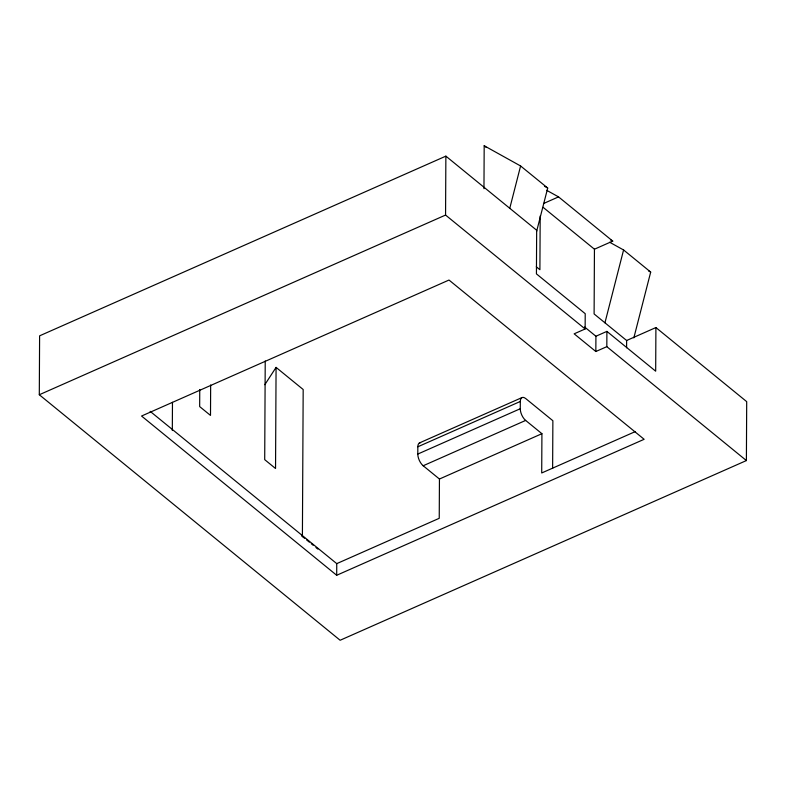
<?xml version="1.0" encoding="UTF-8"?>
<svg xmlns="http://www.w3.org/2000/svg" width="786" height="786" viewBox="0 0 786 786"><rect width="100%" height="100%" fill="white"/><g stroke="black" fill="none" stroke-linecap="round" stroke-linejoin="round"><path stroke-width="1.18" d="M39.3 394.749L39.605 335.828L445.868 156.139L536.661 230.239L536.435 273.882L585.216 313.693L585.138 328.97L574.153 333.824L595.837 351.519L606.821 346.665L746.395 460.567L340.132 640.256L39.3 394.749L445.564 215.059L585.138 328.97M172.321 430.512L172.468 402.304M199.752 389.522L199.664 406.578L210.501 415.421L210.658 384.963M265.226 360.98L264.705 459.653L275.542 468.505L276.073 367.386L303.18 389.512L302.404 536.681M336.693 575.273L141.559 416.03L449.002 280.042L644.137 439.295L336.693 575.273L336.752 563.631L150.146 411.343M336.752 563.631L439.236 518.308L439.443 479.028L423.182 465.754A9.108 4.343 66.1 0 1 417.798 454.062L417.838 446.782A9.108 4.343 66.1 0 1 420.579 442.695M445.564 215.059L445.868 156.139M483.96 188.669L484.186 145.744L520.597 165.974L547.704 188.041L536.583 231.506M635.285 431.593L541.711 472.976L541.918 433.695L525.657 420.431A9.108 4.343 66.1 0 1 520.273 408.73L520.312 401.459A9.108 4.343 66.1 0 1 525.775 398.61L552.872 420.726L552.627 468.387M540.188 215.973L539.903 269.726L536.288 266.778M543.097 207.308L594.442 249.211L594.108 313.958L626.629 340.505L626.589 347.776M595.837 351.519L595.916 336.241L584.607 327.005M606.821 346.665L606.9 331.387L595.916 336.241M626.629 340.505L655.907 327.556L655.681 371.198L606.9 331.387M746.395 460.567L746.7 401.646L655.907 327.556M509.78 208.241L520.597 165.974M604.945 322.81L623.583 249.968L609.661 242.255M633.85 337.872L650.69 272.084L623.583 249.968M264.813 384.708L276.073 367.386M543.47 203.554L558.541 196.883L612.746 241.115L594.442 249.211M419.449 442.931L521.924 397.608M417.838 446.782L520.312 401.459M417.798 454.062L520.273 408.73M423.182 465.754L525.657 420.431M439.443 479.028L541.918 433.695M544.492 186.262L547.704 188.041M546.761 190.359L558.541 196.883M610.604 239.936L612.746 241.115M648.548 270.895L650.69 272.084M484.186 145.744L486.062 147.267M301.844 536.023L304.673 538.322M306.55 539.864L309.379 542.173M311.266 543.706L313.142 545.248M315.972 547.547L317.858 549.09"/></g></svg>
